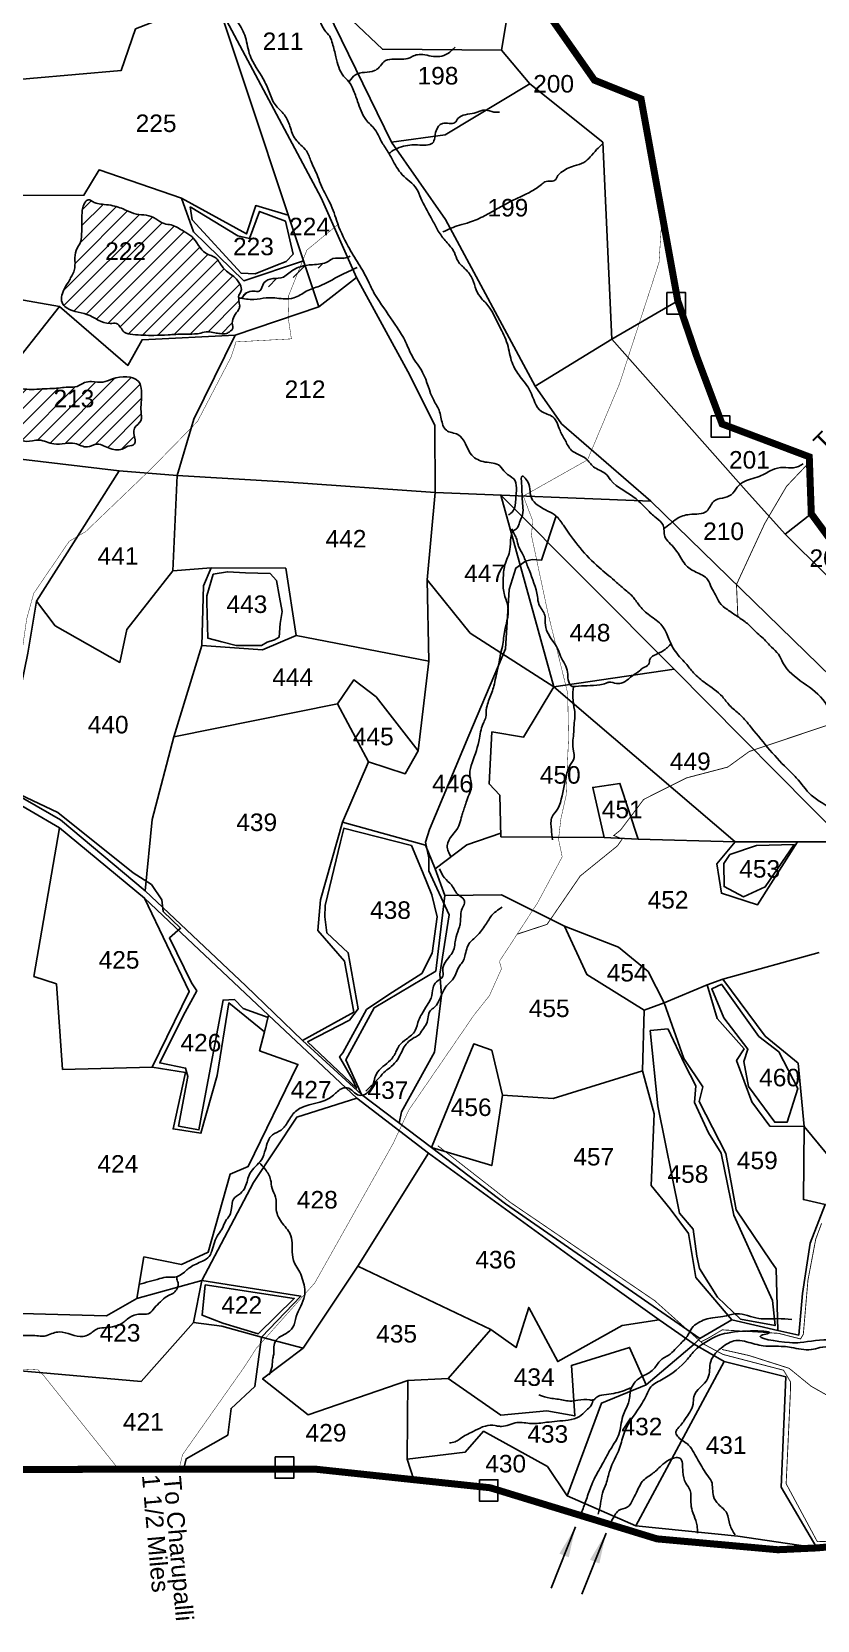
# Model space of a CAD drawing. Header units: feet. Extents: x 182083 to 187049, y 1571345 to 1577743.
# Drawn here: x 184913 to 185810, y 1572843 to 1574657 of the extents above; entities that cross this region are included whole.
import ezdxf
from ezdxf.enums import TextEntityAlignment as Align

# ---------------------------------------------------------------- set-up
doc = ezdxf.new("R2010")
doc.units = ezdxf.units.FT
doc.header["$LTSCALE"] = 15
doc.header["$MEASUREMENT"] = 0
doc.linetypes.add('ACAD_ISO02W100', pattern=[15, 12, -3])
doc.linetypes.add('HIDDEN2', pattern=[0.1875, 0.125, -0.0625])
for name, color, linetype in [('HILL', 223, 'Continuous'), ('PLOT', 7, 'Continuous'), ('PLOT NO', 7, 'Continuous'), ('ROADS', 6, 'ACAD_ISO02W100'), ('TANKS-STREAM', 4, 'Continuous'), ('VILLAGE STONES', 240, 'Continuous')]:
    doc.layers.add(name, color=color, linetype=linetype)
doc.layers.add('VILLAGE BOUNDRY', color=5, linetype='HIDDEN2', lineweight=100)
doc.styles.get("Standard").update_dxf_attribs({"font": 'arial.ttf'})
doc.linetypes.add('DOTS', pattern='A,1e-06,-3,["●",Standard,S=3,R=0,X=-1.25,Y=-1.25],-3', length=6.000001)
doc.dimstyles.get("Standard").update_dxf_attribs({"dimtxt": 0.18, "dimasz": 35, "dimexe": 0.18, "dimexo": 0.0625, "dimgap": 0.09, "dimtad": 0, "dimtih": 1, "dimtoh": 1, "dimdec": 4, "dimzin": 0, "dimdsep": 46, "dimtxsty": 'Standard', "dimcen": 0.09, "dimadec": 0, "dimazin": 0, "dimtfac": 1, "dimtdec": 4, "dimtofl": 0, "dimtmove": 0, "dimatfit": 3, "dimfxl": 0, "dimtolj": 1, "dimtzin": 0, "dimarcsym": 0})

msp = doc.modelspace()

# ---------------------------------------------------------------- hatches: boundary and pattern name
at = {"layer": 'TANKS-STREAM', "lineweight": -3}
h = msp.add_hatch(dxfattribs=at)
h.set_pattern_fill('ANSI31', color=256, scale=100)
edge = h.paths.add_edge_path()
edge.add_spline(control_points=[(185276.9, 1574400.5), (185274.7, 1574399.5), (185268.4, 1574396.9), (185258.7, 1574399.8), (185248.4, 1574391.3), (185234.9, 1574391.1), (185219.2, 1574389.2), (185208.5, 1574383), (185199.6, 1574374.8), (185188.8, 1574375.6), (185176.8, 1574372), (185175.5, 1574358.8), (185165.7, 1574361.2), (185159.7, 1574359.7), (185155, 1574356.6), (185154.2, 1574352), (185146.7, 1574352.7), (185154, 1574360.7), (185151.7, 1574367.4), (185146.8, 1574376.2), (185138.3, 1574380.6), (185131.5, 1574387.3), (185128, 1574392.5), (185123.1, 1574400.5), (185106.5, 1574403), (185100.7, 1574421.5), (185085.1, 1574429.4), (185075.4, 1574436.6), (185063.3, 1574436.9), (185055, 1574443.5), (185044.4, 1574448.2), (185032.3, 1574447.4), (185020.2, 1574453.5), (185008.1, 1574458.1), (184996.8, 1574459.5), (184989, 1574460.1), (184983.1, 1574462.2), (184978.3, 1574466.4), (184973.4, 1574461.7), (184970.8, 1574454.5), (184970.4, 1574444.6), (184970.6, 1574433.7), (184970.2, 1574424.9), (184969.8, 1574415.2), (184959.8, 1574404.4), (184964.8, 1574388.9), (184959.2, 1574378.4), (184955.6, 1574371.6), (184949.9, 1574362.8), (184945.1, 1574350.7), (184955.4, 1574336.7), (184978.4, 1574337.4), (184994.8, 1574321.6), (185012.9, 1574325.2), (185016.9, 1574312.3), (185033.7, 1574310.3), (185049.9, 1574309.7), (185069.4, 1574310.6), (185084.9, 1574311.6), (185097.4, 1574311.3), (185106.6, 1574312.3), (185114.3, 1574315.2), (185121.7, 1574312.6), (185128.7, 1574312.2), (185135.2, 1574310.8), (185139, 1574314.4), (185144, 1574317), (185140, 1574328.1), (185147.1, 1574335.2), (185151.3, 1574343), (185149.7, 1574347.8), (185149.7, 1574351.3), (185149.7, 1574352.9)], knot_values=[0, 0, 0, 0, 7.085131, 20.105773, 26.634319, 44.92594, 58.758928, 73.974026, 81.493787, 93.7045, 104.844799, 115.609729, 122.109538, 130.335921, 134.212447, 138.460413, 141.963044, 149.660148, 157.51232, 163.079079, 179.459759, 184.728999, 191.719586, 198.425502, 211.681599, 236.434383, 247.633607, 263.436559, 271.500605, 282.636697, 294.287668, 305.519921, 317.843597, 334.265827, 344.109371, 352.116945, 357.139384, 363.436635, 367.546743, 374.643398, 386.579294, 396.665021, 407.477172, 413.285405, 425.049033, 447.902539, 454.737414, 460.222391, 470.666469, 487.451463, 493.082437, 519.80149, 548.165881, 555.610984, 568.699827, 578.75613, 602.713478, 619.017428, 636.937403, 649.208913, 656.614504, 664.584947, 672.879663, 678.96619, 686.389942, 690.645987, 694.142714, 701.68401, 718.26943, 721.702555, 727.517563, 732.299677, 732.299677, 732.299677, 732.299677], degree=3, periodic=0)
h.paths.add_polyline_path([(184992.2, 1574391.2), (185048.8, 1574391.2), (185048.8, 1574421.3), (184992.2, 1574421.3)], flags=25)
h = msp.add_hatch(dxfattribs=at)
h.set_pattern_fill('ANSI31', color=256, scale=100)
edge = h.paths.add_edge_path()
edge.add_spline(control_points=[(184884.1, 1574247.9), (184884.1, 1574247.9), (184886.7, 1574248.5), (184896.2, 1574250.7), (184910, 1574247.1), (184925, 1574249.2), (184939.1, 1574249.1), (184952.2, 1574251.1), (184965.2, 1574250.8), (184973, 1574256.6), (184983.3, 1574257.9), (184994.4, 1574255.1), (185010.3, 1574263.4), (185040.6, 1574264.5), (185038.6, 1574237.4), (185037.5, 1574223.3), (185040.3, 1574211.5), (185027, 1574204.5), (185031.3, 1574194.1), (185031.5, 1574184.1), (185022.7, 1574184.2), (185014.6, 1574177.7), (185000.8, 1574180.7), (184988.1, 1574188.2), (184975.3, 1574179.9), (184963.8, 1574188.1), (184950.8, 1574186.3), (184936.8, 1574184.6), (184922.8, 1574192.8), (184906.7, 1574186.8), (184895.4, 1574193.2), (184882.3, 1574199.1), (184887.6, 1574211.2), (184883.3, 1574219.6), (184882, 1574227.7), (184874.2, 1574235), (184883.4, 1574240), (184883.8, 1574245.1), (184884.1, 1574247.9)], knot_values=[0, 0, 0, 0, 4.036568, 8.073136, 29.005068, 41.152576, 53.069734, 71.306524, 81.182189, 90.899843, 98.937837, 111.907533, 123.337177, 152.923021, 177.360436, 187.588219, 198.024638, 209.225224, 222.804343, 227.206641, 235.471209, 242.665238, 258.404014, 273.356514, 283.402188, 298.354649, 309.430678, 322.183141, 339.868191, 354.359208, 368.834654, 378.985006, 390.565856, 400.084237, 406.222614, 415.932682, 422.427111, 430.59581, 430.59581, 430.59581, 430.59581], degree=3, periodic=0)
h.paths.add_polyline_path([(184933.1, 1574222.5), (184989.9, 1574222.5), (184989.9, 1574253.1), (184933.1, 1574253.1)], flags=24)

# ---------------------------------------------------------------- linework, layer by layer
at = {"layer": 'HILL', "lineweight": -3}
for points in [[(185094.3, 1574456.9), (185148.4, 1574423.8), (185161.9, 1574420.6), (185173.3, 1574451.5), (185203.1, 1574440.4), (185211.7, 1574402.6), (185203.8, 1574394.5), (185191.9, 1574389.8), (185168.2, 1574380.4), (185152.2, 1574381), (185096.6, 1574442), (185094.3, 1574456.9)], [(185332.8, 1573410.5), (185335.5, 1573423.3), (185373, 1573491.3), (185380.9, 1573556.4), (185379.2, 1573580.5), (185389.9, 1573648.3), (185366.4, 1573698.4), (185366.6, 1573713.5), (185362.8, 1573731.3), (185367.3, 1573745.6), (185412.3, 1573853.2), (185446, 1573932.9), (185454.1, 1573952), (185458.2, 1574019.7), (185465.9, 1574044.2), (185477, 1574052.3), (185484.7, 1574054.1), (185495.1, 1574053.2), (185511.8, 1574103.8)], [(185120.4, 1574037.2), (185136.7, 1574040.1), (185157.4, 1574039), (185185.6, 1574037.9), (185192.6, 1574029.9), (185196.3, 1574011), (185199.2, 1573994.5), (185196.8, 1573980.8), (185195.7, 1573965.5), (185190.6, 1573962.5), (185182, 1573959.7), (185175.5, 1573955.7), (185160.7, 1573956), (185146.6, 1573956), (185130.4, 1573960.1), (185114.2, 1573964.3), (185113.2, 1574005.4), (185113.1, 1574012.6), (185120.4, 1574037.2)], [(184685.9, 1573837.4), (184716.4, 1573837.6), (184770.8, 1573827.8), (184789.8, 1573810.4), (184864.3, 1573785.4), (184877.1, 1573787.4), (184877.9, 1573795.9), (184943.1, 1573765), (185029, 1573696.1), (185050, 1573682.9), (185061.8, 1573665.5)], [(185269, 1573747.1), (185346.6, 1573727.3), (185359.4, 1573697.5), (185369.9, 1573671.1), (185375.9, 1573646.1), (185370.4, 1573604.6), (185358.5, 1573581.3), (185320.9, 1573557.4), (185295.6, 1573540.2), (185268.4, 1573490.9), (185264.7, 1573486.3), (185278.9, 1573461.1), (185283.9, 1573450.2), (185228.1, 1573503.1), (185276, 1573528), (185285.9, 1573541.1), (185274.6, 1573605), (185250.1, 1573627.7), (185247.8, 1573646.1), (185248.1, 1573658.9), (185265.9, 1573731.8), (185269.7, 1573746.9)], [(185740.7, 1573727.3), (185783.5, 1573728.7), (185750.6, 1573680.2), (185725.9, 1573668.9), (185703.5, 1573680.5), (185703.4, 1573706.8), (185710.3, 1573717.2), (185740.7, 1573727.3)], [(185183, 1573531.1), (185154.6, 1573541.2), (185144.6, 1573551.8), (185131.7, 1573551), (185108.8, 1573427.7), (185104.2, 1573402.7), (185081, 1573407), (185091.5, 1573463.6), (185088.9, 1573473.4), (185059.5, 1573479.3), (185086, 1573533), (185101.7, 1573561.7), (185095.5, 1573570.8), (185070.5, 1573621.9), (185083.2, 1573633), (185063.2, 1573652.3), (185061.8, 1573665.5)], [(185700.6, 1573569.2), (185743.2, 1573509.5), (185765.9, 1573492), (185787.6, 1573450.1), (185775.6, 1573411.7), (185761.4, 1573411.4), (185731.5, 1573452.1), (185726.2, 1573480.8), (185730.8, 1573494.8), (185703.3, 1573530.8), (185689.4, 1573563.8), (185700.9, 1573569.1)], [(185639.9, 1573517.6), (185658.2, 1573478.3), (185671.5, 1573453), (185669.7, 1573434.2), (185685.7, 1573399.4), (185700.3, 1573376.3), (185714.6, 1573305.3), (185758.7, 1573207.9), (185761.8, 1573179.2), (185722.3, 1573186.7), (185695.9, 1573211.7), (185675.4, 1573244.3), (185672.4, 1573258.5), (185668.1, 1573289.2), (185652.6, 1573307.5), (185627.9, 1573430.3), (185619.3, 1573516.2), (185639.6, 1573518.2)], [(185111.4, 1573225.9), (185212.9, 1573210.3), (185171.7, 1573169.8), (185131.6, 1573182.2), (185107.8, 1573191), (185111.4, 1573225.9)]]:
    msp.add_lwpolyline(points, dxfattribs=at)
at = {"layer": 'PLOT'}
for points in [[(184858.7, 1574598.9), (185015.5, 1574612.6), (185031.8, 1574660), (185060.2, 1574671.1), (185004.9, 1574872.5), (184992.5, 1574909.2), (184911, 1574906.8)], [(185125, 1574691.3), (185241, 1574342.5), (185284, 1574375.9), (185243.6, 1574467), (185126.8, 1574686.1)], [(185284, 1574375.9), (185342.5, 1574268.7), (185373.6, 1574207.5), (185373.7, 1574130.5), (185619.9, 1574120.8), (185518.1, 1574209.1), (185487.8, 1574252), (185385.6, 1574442.4), (185324, 1574530.5), (185250.6, 1574680.8)], [(185241, 1574342.5), (185145.7, 1574310.2), (185039.3, 1574305), (185022.9, 1574275.7), (184945.1, 1574343), (184860.3, 1574357.8), (184890.5, 1574469.9), (184972.9, 1574470), (184990.1, 1574498.9), (185084.2, 1574466.6), (185098.1, 1574428.3), (185155.3, 1574372.4), (185223.5, 1574395.1)], [(185084.2, 1574466.6), (185158.3, 1574425.8), (185169, 1574458.2), (185206.2, 1574447.2)], [(184945.1, 1574343), (184878.3, 1574258.3), (184810.5, 1574206.9), (184778.9, 1574289.3), (184760.7, 1574332)]]:
    msp.add_lwpolyline(points, dxfattribs=at)
at = {"layer": 'PLOT', "lineweight": -3}
for points in [[(185221.9, 1574831.7), (185297.6, 1574867), (185333.8, 1574759.1), (185262.8, 1574713.7), (185278.9, 1574669.6), (185313.6, 1574636.7), (185449.4, 1574635.6), (185476.1, 1574795.7)], [(185449.4, 1574635.6), (185481.8, 1574597.2), (185385.1, 1574539), (185324, 1574530.5)], [(185481.8, 1574597.2), (185565.2, 1574530.6), (185575.6, 1574305.7), (185487.8, 1574252)], [(185575.6, 1574305.7), (185650.7, 1574349.5)], [(185145.7, 1574310.2), (185098.5, 1574214.3), (185079.5, 1574150), (185201.5, 1574142.8), (185373.7, 1574130.5)], [(185575.6, 1574305.7), (185725.9, 1574135.8), (185773.3, 1574083.1), (185803.1, 1574106.3)], [(184781.7, 1574182.7), (185013.3, 1574155.2), (185079.5, 1574150)], [(185013.3, 1574155.2), (184918.8, 1574006.3), (184908.9, 1573947.2), (184877.9, 1573795.9), (184877.1, 1573787.4), (184830.5, 1573757.1), (184763.1, 1573767.8), (184762.5, 1573709.6), (184800.1, 1573706.9), (184787.9, 1573649.2), (184863, 1573651), (184871.5, 1573755.7), (184877.1, 1573787.4)], [(185079.5, 1574150), (185074.4, 1574041.1), (185118.1, 1574044.7), (185203.3, 1574044), (185215, 1573967.3), (185366.4, 1573937.9), (185364.7, 1574030.7)], [(185373.7, 1574130.5), (185364.7, 1574030.7), (185413.8, 1573969.9), (185509.2, 1573908.6), (185474.7, 1573851.2), (185438.6, 1573857.2), (185435.3, 1573797.9), (185447.6, 1573785), (185448.8, 1573737.4), (185566.7, 1573736.6), (185605.6, 1573734.7), (185716.4, 1573731.5)], [(186129.5, 1573397), (186178.9, 1573283.5), (186104.6, 1573191.5), (186039.9, 1573110.5), (186009.6, 1573075), (185990.7, 1573046.3), (185974.1, 1573187.3), (185942.7, 1573427.4), (185935.9, 1573487.5), (185841.7, 1573731.5), (185646.6, 1573929), (185448.7, 1574127.6), (185509.2, 1573908.6), (185646.6, 1573929)], [(185619.9, 1574120.8), (185915, 1573833.3), (185931.1, 1573836.5)], [(185773.3, 1574083.1), (185912.3, 1573945.1), (185918.8, 1574014.2)], [(185074.4, 1574041.1), (185021.7, 1573974.3), (185013.9, 1573936.6), (184940.1, 1573978.5), (184918.8, 1574006.3)], [(185118.1, 1574044.7), (185109.4, 1574023.9), (185107.4, 1573955.7), (185075.5, 1573851.4)], [(185107.4, 1573955.7), (185176.6, 1573950.8), (185215, 1573967.3)], [(185366.4, 1573937.9), (185354.5, 1573835.4), (185339.6, 1573809.4), (185297.6, 1573822.9), (185268.2, 1573754.2), (185362.9, 1573727.8), (185373.8, 1573701), (185385, 1573670.4), (185449.4, 1573671.3), (185521.6, 1573635.4)], [(185354.5, 1573835.4), (185306.4, 1573897.3), (185281.1, 1573916.7), (185262.2, 1573889.4), (185297.6, 1573822.9)], [(185509.2, 1573908.6), (185716.4, 1573731.5), (185841.7, 1573731.5)], [(185262.2, 1573889.4), (185075.5, 1573851.4), (185050.9, 1573757.3), (185042.7, 1573675.9)], [(185675.8, 1573164.7), (185454, 1573318.4), (185369.5, 1573382.7), (185289.9, 1573443), (185222.4, 1573505), (185157.7, 1573567.4), (185042.7, 1573675.9), (184946.2, 1573756.9), (184877.9, 1573795.9), (184789.6, 1573820.7)], [(185809.6, 1572925.4), (185768.6, 1572994.7), (185774.1, 1573120.6), (185703.5, 1573138.3), (185669.6, 1573158.1), (185629.4, 1573185.8), (185533.7, 1573254.4), (185366, 1573376.2), (185284.4, 1573439), (185183.7, 1573533.7), (185097.4, 1573614.7), (185041.9, 1573667.5), (184945.1, 1573747.8), (184877.1, 1573787.4)], [(185605.6, 1573734.7), (185584.6, 1573798.3), (185553.6, 1573793.8), (185566.7, 1573736.6)], [(185222.4, 1573505), (185281, 1573537.2), (185270.4, 1573595.4), (185239.7, 1573630.5), (185243.1, 1573665.4), (185268.2, 1573754.2)], [(184945.1, 1573747.8), (184915.8, 1573578), (184941.5, 1573569.4), (184948.6, 1573471.7), (185050.8, 1573474.5)], [(185373.8, 1573701), (185410, 1573728.3), (185448.7, 1573741.5)], [(185716.4, 1573731.5), (185695.2, 1573706.7), (185700.6, 1573672.9), (185741.6, 1573659.7), (185787.5, 1573731.5)], [(185041.9, 1573667.5), (185093.2, 1573560.6), (185050.8, 1573474.5), (185088.9, 1573468.4), (185074.6, 1573403.8), (185106.5, 1573398.9), (185124.9, 1573465), (185138.2, 1573547.8), (185179, 1573514.7), (185183.7, 1573533.7)], [(185385, 1573670.4), (185374.7, 1573584.1), (185304.2, 1573542.2), (185271.8, 1573482.8), (185289.9, 1573443)], [(185702, 1573574.9), (185684.4, 1573568.4), (185635.2, 1573547.9), (185612.3, 1573539.4), (185546.8, 1573580), (185521.6, 1573635.4), (185583.2, 1573611.4), (185617, 1573583.5), (185635.2, 1573547.9), (185657.8, 1573484.3), (185679.4, 1573451.9), (185675, 1573435.1), (185705.5, 1573375.9), (185717.5, 1573311.5), (185756.8, 1573252.7), (185763, 1573243.9), (185764.8, 1573173.7), (185788.7, 1573168.4), (185793.2, 1573216.1), (185801.8, 1573273.5), (185819.1, 1573317.7), (185794.2, 1573323.1), (185794.8, 1573406.7), (185755.7, 1573407.1), (185735.4, 1573434.9), (185717.8, 1573482), (185726.4, 1573495.4), (185695.7, 1573529.8), (185684.4, 1573568.4)], [(185956.9, 1573319), (185926, 1573318.1), (185914.6, 1573281), (185933.5, 1573260.1), (185948, 1573215.5), (185929.1, 1573199.5), (185905.7, 1573176.6), (185887.8, 1573254), (185865.6, 1573273.8), (185862.5, 1573325.2), (185794.8, 1573406.7), (185788.1, 1573478.9), (185750.5, 1573509.7), (185702, 1573574.9), (185812, 1573605.4)], [(185712.5, 1573185.7), (185671.5, 1573234.1), (185662.9, 1573284.6), (185641.9, 1573312.7), (185620.4, 1573339.3), (185623.6, 1573421.1), (185610.5, 1573470.2), (185612.3, 1573539.4)], [(185179, 1573514.7), (185173.4, 1573493.1), (185217.1, 1573477.5), (185160.5, 1573360.9), (185139.9, 1573352.3), (185114.7, 1573263.1), (185084.4, 1573249), (185041.3, 1573257.6), (185033.3, 1573210.3), (185107.3, 1573230.9), (185166.4, 1573342.7), (185215.9, 1573417.3), (185284.4, 1573439)], [(185369.5, 1573382.7), (185438.4, 1573362), (185450.8, 1573442.2), (185438.3, 1573493.6), (185417.9, 1573500.9), (185369.5, 1573382.7)], [(185450.8, 1573442.2), (185508.4, 1573438.4), (185610.5, 1573470.2)], [(185366, 1573376.2), (185285.7, 1573247.2), (185223.1, 1573153.6), (185175.6, 1573166), (185130.2, 1573178.7), (185097.9, 1573182.9), (185107.3, 1573230.9), (185220.5, 1573212.7), (185175.6, 1573166), (185167.9, 1573109.8), (185140.8, 1573084.7), (185137.2, 1573054.2), (185089.7, 1573027.3), (185087, 1573016.1)], [(185223.1, 1573153.6), (185176.9, 1573118.3), (185228.8, 1573077.4), (185342.6, 1573116.6), (185388.7, 1573119), (185437.2, 1573174.7), (185285.7, 1573247.2)], [(184901.2, 1573193.2), (184998.5, 1573190.4), (185033.3, 1573210.3)], [(185437.2, 1573174.7), (185466.1, 1573154.1), (185480.7, 1573200), (185513.8, 1573138.2), (185587.2, 1573179.5), (185629.4, 1573185.8)], [(185764.8, 1573173.7), (185712.5, 1573185.7), (185675.8, 1573164.7), (185669.6, 1573158.1)], [(184856.9, 1573131.3), (185038.1, 1573115.4), (185097.9, 1573182.9)], [(185341.8, 1573026.8), (185408.1, 1573034.8), (185429, 1573058.6), (185502, 1573018.2), (185524.6, 1572984.7), (185563.6, 1573090.7), (185614.7, 1573111.8), (185595.7, 1573154.3), (185529.3, 1573133.7), (185533.2, 1573076.1), (185501.2, 1573081.9), (185448.8, 1573076.9), (185388.7, 1573119)], [(185614.7, 1573111.8), (185669.6, 1573158.1)], [(185703.5, 1573138.3), (185602.7, 1572950.6), (185719.3, 1572938.8), (185809.6, 1572925.4)], [(185342.6, 1573116.6), (185341.8, 1573026.8), (185349.5, 1573003.3)], [(185602.7, 1572950.6), (185524.6, 1572984.7)]]:
    msp.add_lwpolyline(points, dxfattribs=at)
at = {"layer": 'ROADS', "lineweight": -3, "ltscale": 0.1, "const_width": 0.5}
for points in [[(185632.8, 1574447.9), (185629.3, 1574393.2), (185602, 1574309.3), (185584.2, 1574254.7), (185547.6, 1574167.6)], [(184870, 1573472.7), (184867.7, 1573575.8), (184871.2, 1573657.1), (184892.8, 1573766.1), (184901.1, 1573885.1), (184897.3, 1573914), (184907.5, 1573986), (184915.6, 1574015.4), (184956.1, 1574074.9), (184974.9, 1574085.9), (185049.2, 1574157.2), (185102.5, 1574211.7), (185140.8, 1574285.1), (185146.5, 1574302.6), (185209.7, 1574306), (185206, 1574330.7), (185206.6, 1574355.4), (185227.4, 1574407.4), (185262.9, 1574436.7)], [(185081.5, 1573015.5), (185085.4, 1573031.8), (185155.9, 1573131.9), (185169.6, 1573153.2), (185236.4, 1573228), (185325.8, 1573387.1), (185343.6, 1573425.2), (185418, 1573533.7), (185435.8, 1573556.1), (185449.5, 1573586.8), (185447.1, 1573595.1), (185490.6, 1573661.9), (185518.8, 1573714.5), (185514.6, 1573734.6), (185517.3, 1573758), (185523.3, 1573784.7), (185526, 1573850), (185525.1, 1573901), (185502.3, 1573993.9), (185483.8, 1574081.2), (185485, 1574098.6), (185474.4, 1574126.5), (185547.8, 1574167.9)], [(185012.6, 1573015.1), (184926.8, 1573122.4), (184920.5, 1573128.7), (184893.6, 1573130.1)]]:
    msp.add_lwpolyline(points, dxfattribs=at)
at = {"layer": 'ROADS', "linetype": 'DOTS', "lineweight": -3, "ltscale": 0.15, "const_width": 1}
for points in [[(185719.3, 1573988.7), (185717.7, 1574025.5), (185750, 1574095.3), (185774.9, 1574137.7), (185801.1, 1574165.3)], [(185467.2, 1573626.2), (185501.5, 1573637.4), (185539.4, 1573692.7), (185581.9, 1573727.1), (185587.3, 1573735), (185577.6, 1573738.9), (185585.3, 1573745), (185611.8, 1573780.1), (185660.4, 1573804.6), (185707.7, 1573817), (185732.4, 1573834.9), (185842.3, 1573871.8), (185876.9, 1573893.2), (185903.8, 1573946.6), (185955.4, 1574000.2)], [(185891.8, 1572969.8), (185866.1, 1572936.2), (185849.9, 1572933.9), (185810, 1572932.5), (185774.4, 1572998.7), (185779.2, 1573101.8), (185779.5, 1573114.8), (185771.4, 1573128.3), (185702.4, 1573146.3), (185679.5, 1573158.5), (185624.4, 1573207.7), (185459.5, 1573320), (185409.2, 1573359.3), (185376.7, 1573384.7)], [(185814.9, 1573296.1), (185808.2, 1573278.1), (185799.3, 1573231.2), (185794, 1573169.3), (185790.8, 1573164), (185765.8, 1573170.4), (185701.5, 1573174.4), (185685.8, 1573165.1), (185676.7, 1573160.5)], [(185701.2, 1573152), (185732, 1573145.1), (185777.8, 1573130.5), (185802.9, 1573110), (185961.5, 1573020.5)]]:
    msp.add_lwpolyline(points, dxfattribs=at)
at = {"layer": 'TANKS-STREAM', "lineweight": -3}
for points in [[(185212, 1577240.8), (185211.1, 1577222.1), (185212.8, 1577215.5), (185212.5, 1577203.3), (185208, 1577195.6), (185210, 1577184), (185202.8, 1577159.6), (185204.3, 1577137.4), (185204.3, 1577125.5), (185200.3, 1577117.5), (185200.3, 1577107.6), (185194.6, 1577100.8), (185185.5, 1577091.1), (185179.8, 1577080.3), (185172.7, 1577070.9), (185161, 1577053.1), (185152.2, 1577041.4), (185147.6, 1577026.1), (185145.1, 1577015.6), (185133.7, 1577002.2), (185123.1, 1576979.2), (185112.6, 1576964.1), (185110.6, 1576963.1), (185104.3, 1576949.1), (185099.2, 1576943.7), (185089, 1576929), (185081.6, 1576922.4), (185068.2, 1576916.7), (185055.9, 1576909.3), (185047.4, 1576907.1), (185038, 1576900.5), (185024.1, 1576892), (185011.3, 1576888.9), (184998.2, 1576882.9), (184984.5, 1576876.4), (184962.3, 1576867.3), (184953.5, 1576859.9), (184920.3, 1576851.1), (184904.9, 1576839.5), (184899.2, 1576836.1), (184892.1, 1576833.8), (184894.7, 1576825), (184900.9, 1576817.3), (184903.8, 1576809.6), (184906.6, 1576802), (184909.5, 1576794.8), (184905.8, 1576795.7), (184901.8, 1576803.7), (184887.8, 1576813.6), (184880.4, 1576823.3), (184873.6, 1576825), (184857.7, 1576821.6), (184845.2, 1576810.5), (184839.7, 1576803.9), (184824.4, 1576796.8), (184818.1, 1576792.6), (184802.2, 1576786), (184796.8, 1576783.2), (184786.8, 1576774.7), (184778.8, 1576769.3), (184766.6, 1576761.3), (184744.9, 1576746.3), (184734.1, 1576737.5), (184718.7, 1576731), (184702.7, 1576721), (184686.8, 1576706.8), (184680, 1576696), (184671.2, 1576682.4), (184656.9, 1576669), (184654, 1576654.3), (184641.5, 1576641), (184631.5, 1576626.5), (184627.3, 1576614.5), (184623.6, 1576588.7), (184618.1, 1576563.4), (184612.7, 1576552.6), (184608.5, 1576543.8), (184605.3, 1576535), (184600.8, 1576525.3), (184596.2, 1576512.6), (184596.2, 1576505.4), (184597.7, 1576494.4), (184604.5, 1576483.4), (184606.2, 1576472.1), (184609, 1576463.5), (184612.5, 1576452.4), (184615, 1576444.5), (184617.6, 1576429.7), (184618.4, 1576418), (184623.6, 1576407.8), (184626.7, 1576394.2), (184634.1, 1576385.4), (184639.8, 1576378.8), (184644.1, 1576363), (184649.5, 1576355.9), (184654.3, 1576343.1), (184656.9, 1576332.3), (184667.4, 1576313.8), (184674.3, 1576306.1), (184679.1, 1576299), (184687.3, 1576289.4), (184690.5, 1576284), (184695.9, 1576274.3), (184702.7, 1576261.9), (184707, 1576245.1), (184713.3, 1576231.8), (184719, 1576226.4), (184721, 1576221.3), (184722.1, 1576206.8), (184730.1, 1576197.7), (184736, 1576186), (184749.5, 1576163.3), (184762.6, 1576138.8), (184764, 1576124.6), (184771.1, 1576111.8), (184776.8, 1576099.3), (184779.6, 1576088.5), (184782.8, 1576082.8), (184793, 1576065.9), (184799.6, 1576055.1), (184805.8, 1576045.1), (184812.4, 1576035.5), (184816.9, 1576025.5), (184820.1, 1576017.6), (184824.6, 1576005.4), (184829.5, 1575991.7), (184834.6, 1575981.5), (184838.3, 1575974.1), (184848.6, 1575959.4), (184858, 1575947.5), (184865.4, 1575940.7), (184873.1, 1575930.7), (184878.5, 1575922.7), (184882.4, 1575915.1), (184887.3, 1575908.8), (184893.3, 1575903.7), (184901.2, 1575896.3), (184909.8, 1575881.5), (184924.6, 1575857.9), (184940.6, 1575827.8), (184945.1, 1575813.3), (184947.1, 1575803.7), (184944, 1575794.6), (184944, 1575785.8), (184951.7, 1575776.9), (184949.1, 1575764.1), (184948.3, 1575752.2), (184950.5, 1575727), (184954.2, 1575708.2), (184954.8, 1575697.7), (184956.2, 1575686.3), (184952, 1575680.9), (184947.1, 1575665), (184946.6, 1575657.9), (184949.7, 1575649.1), (184954, 1575636.6), (184950.8, 1575619.7), (184953.1, 1575613.7), (184957.6, 1575601.2), (184956.8, 1575582.4), (184956.5, 1575572.5), (184958.5, 1575549.5), (184959.7, 1575537.3), (184961.4, 1575526.5), (184965.1, 1575518.5), (184968.5, 1575509.4), (184969, 1575498.1), (184967.9, 1575489.5), (184973.6, 1575479), (184975, 1575473.6), (184976.4, 1575462), (184982.4, 1575448.9), (184988.1, 1575437.1), (184990.1, 1575425.7), (184991, 1575416.6), (184994.4, 1575405.3), (185000.7, 1575395.6), (185002.9, 1575389.1), (185011.5, 1575378), (185024.6, 1575342), (185026.9, 1575330.3), (185033.4, 1575316.1), (185036.9, 1575303.3), (185040, 1575294.2), (185045.4, 1575285.4), (185046.8, 1575269.9), (185051.1, 1575257.7), (185056.2, 1575250.3), (185060.5, 1575241.5), (185063.9, 1575231.3), (185066.8, 1575224.7), (185072.5, 1575216.5), (185079.3, 1575195.3), (185082.7, 1575185.6), (185087.8, 1575176.2), (185090.4, 1575169.1), (185094.4, 1575154.9), (185103.8, 1575147.2), (185107.2, 1575134.2), (185111.5, 1575118.4), (185115.2, 1575110.5), (185117.5, 1575097.9), (185122.9, 1575085.4), (185126.6, 1575078), (185128.3, 1575067.2), (185128.9, 1575059.3), (185128.6, 1575051.7), (185132.9, 1575043.8), (185134, 1575037.8), (185134.9, 1575027.3), (185142.8, 1575011.9), (185144.3, 1574999.7), (185144.5, 1574986.3), (185152.4, 1574944.2), (185156.7, 1574935.6), (185159.9, 1574915.6), (185166, 1574908.1), (185169.2, 1574892), (185172.4, 1574874.8), (185173.5, 1574866), (185182.5, 1574849.2), (185186.8, 1574836), (185190.4, 1574822.8), (185193.6, 1574806.7), (185198.9, 1574791.3), (185201.4, 1574780.6), (185204, 1574771.3), (185208.3, 1574756.8), (185212.9, 1574739.6), (185220.8, 1574727.8), (185226.5, 1574708.9), (185235.9, 1574694.6), (185247.7, 1574658.3), (185253.4, 1574651.5), (185256.6, 1574643.2), (185260.6, 1574627.9), (185269.2, 1574606.1), (185275.3, 1574599.6), (185279.9, 1574591.4), (185285.3, 1574577.1), (185294.6, 1574556.5), (185305, 1574545), (185309.7, 1574536.8), (185313.2, 1574530), (185320.8, 1574518.2), (185331.1, 1574500), (185338.3, 1574491.4), (185347.2, 1574483.9), (185354, 1574474.9), (185358.7, 1574463.9), (185370.9, 1574441.3), (185377.4, 1574428.9), (185386.3, 1574417.1), (185395.7, 1574404.6), (185399.9, 1574394.6), (185408.2, 1574385.7), (185416.4, 1574374.2), (185420.7, 1574362.1), (185426.8, 1574352), (185431.5, 1574347), (185447.2, 1574320.4), (185456.2, 1574300), (185461.6, 1574278.9), (185470.9, 1574262.8), (185482.3, 1574246.4), (185495.2, 1574223), (185508.1, 1574216.9), (185516.3, 1574201.5), (185522.4, 1574189.7), (185529.2, 1574179), (185546.1, 1574169), (185554.6, 1574160), (185567.9, 1574152.2), (185574, 1574145), (185603.1, 1574123.3), (185615.6, 1574111.2), (185626, 1574101.5), (185633.9, 1574093.3), (185636, 1574080.4), (185640.7, 1574073.6), (185647.5, 1574066.1), (185654.3, 1574056.1), (185659.3, 1574048.3), (185671.5, 1574039.7), (185684.8, 1574031.2), (185689.1, 1574021.9), (185693.7, 1574013.7), (185698.4, 1574004.8), (185707.3, 1573996.9), (185718.8, 1573989), (185730.2, 1573980.8), (185741.3, 1573970.1), (185748.5, 1573963.7), (185757.8, 1573954), (185765.7, 1573945.8), (185770.7, 1573936.1), (185818.9, 1573890.9), (185829.8, 1573873.8), (185845.3, 1573864.1), (185859.6, 1573856.6), (185873.3, 1573848.6), (185879.6, 1573842.9), (185889.3, 1573829.2), (185901.4, 1573813.2), (185915.1, 1573790.3), (185924.8, 1573776), (185943.1, 1573753.2), (185956.9, 1573737.2), (185972.3, 1573701.7), (185978.6, 1573689.7), (185986.1, 1573673.7), (185990.6, 1573662.9), (186013.6, 1573612.6), (186023.4, 1573586.3), (186034.2, 1573556.6), (186042.8, 1573538.3), (186048.6, 1573519.5), (186056.6, 1573500), (186077.2, 1573458.9), (186089.8, 1573411.1), (186096.7, 1573384.8), (186101.9, 1573368.2), (186120.8, 1573333.9), (186127, 1573313.3), (186133.3, 1573272.7), (186132.8, 1573251.6), (186137.4, 1573234.4), (186139.1, 1573218), (186156.3, 1573202.5)], [(184785.6, 1575924.5), (184787.2, 1575916.9), (184792.1, 1575904.6), (184797.8, 1575894.8), (184804.9, 1575884.5), (184808.5, 1575873), (184809.3, 1575861.6), (184814.2, 1575852.4), (184822.9, 1575830.9), (184824.5, 1575816), (184825.9, 1575797.2), (184828.9, 1575783.3), (184829.7, 1575773), (184831.1, 1575750.9), (184828.9, 1575724.9), (184826.7, 1575717.6), (184825.6, 1575708.6), (184824.3, 1575698), (184820.5, 1575680.3), (184819.6, 1575666.1), (184823.2, 1575638.8), (184828.4, 1575629.5), (184837.6, 1575611), (184846.6, 1575603.9), (184849.6, 1575597.7), (184845.8, 1575580.3), (184843.4, 1575573.7), (184854, 1575544.7), (184873.3, 1575526.7), (184878.8, 1575519.9), (184882.6, 1575507.9), (184884.8, 1575489.4), (184888, 1575480.7), (184906.6, 1575448.4), (184908, 1575431), (184913.4, 1575412.7), (184915.9, 1575405.9), (184921.3, 1575394.2), (184926, 1575384.2), (184930.1, 1575375.4), (184934.7, 1575367.6), (184950.8, 1575315.2), (184955.9, 1575297.1), (184967.2, 1575266.9), (184972, 1575259.1), (184978.6, 1575249.1), (184988.5, 1575228.9), (184994, 1575217), (185011.8, 1575174), (185015.2, 1575150.7), (185031, 1575131.9), (185038.9, 1575118.2), (185044.7, 1575104.8), (185047.5, 1575099), (185051.2, 1575091.8), (185054.4, 1575072.8), (185060.5, 1575061.5), (185065.7, 1575052.2), (185068.1, 1575043.7), (185069.1, 1575034.4), (185071.5, 1575022.5), (185074.2, 1575008.8), (185077, 1574998.8), (185092, 1574919.8), (185103.7, 1574868.1), (185108, 1574852.6), (185117.9, 1574822.2), (185118.8, 1574807.5), (185117.9, 1574792), (185118.4, 1574774.4), (185122.2, 1574762.3), (185127, 1574747.7), (185128.3, 1574732.2), (185127.4, 1574719.3), (185138.3, 1574680.7), (185148.5, 1574667.7), (185157.2, 1574650.3), (185162.5, 1574629.5), (185177.5, 1574602.9), (185184.3, 1574588), (185191.1, 1574573.5), (185201.7, 1574561.9), (185208, 1574548.8), (185214.3, 1574533.9), (185226.9, 1574520.6), (185232.2, 1574508.5), (185239, 1574493.5), (185242.9, 1574482.9), (185247.7, 1574472.8), (185252.5, 1574463.6), (185257.4, 1574452.5), (185261.2, 1574441.4), (185274.4, 1574411.6), (185286.4, 1574391.8), (185297.6, 1574371.5), (185304.3, 1574358), (185310.1, 1574348.8), (185330.4, 1574318.9), (185340.1, 1574302.5), (185347.4, 1574286.5), (185359.5, 1574267.7), (185372.1, 1574235.9), (185378.9, 1574222.8), (185380.8, 1574214.6), (185386.6, 1574201.6), (185399.7, 1574196.8), (185415.7, 1574173.1), (185430.7, 1574165.4), (185447.6, 1574161), (185453.9, 1574153.3), (185463.5, 1574146), (185465.7, 1574123.2), (185462.6, 1574109.4), (185457.4, 1574104.9)], [(185275.8, 1574599.8), (185282.7, 1574607.6), (185304.4, 1574612.3), (185309.9, 1574616.1), (185315.3, 1574622.5), (185335.4, 1574625.3), (185344.9, 1574627), (185350.4, 1574629.7), (185357.2, 1574630.7), (185376.6, 1574628.3), (185386.1, 1574630.7), (185396.7, 1574639.2)], [(185320.8, 1574517.7), (185328.3, 1574522.4), (185347.3, 1574527.5), (185353.8, 1574527.5), (185370.8, 1574529.6), (185374.9, 1574543.5), (185382.1, 1574552), (185396.4, 1574553), (185399.8, 1574557.5), (185418.5, 1574563.9), (185431.1, 1574567.3), (185440.9, 1574564.9), (185447.4, 1574564.9)], [(185382.5, 1574428.1), (185401.4, 1574435.8), (185413.1, 1574439.2), (185430.1, 1574446.5), (185443.2, 1574453.7), (185457.2, 1574461.5), (185470.3, 1574467.8), (185482.9, 1574474.1), (185495.1, 1574482.3), (185499, 1574485.2), (185511.6, 1574488.1), (185513, 1574491), (185517.4, 1574495.9), (185532.4, 1574503.6), (185543.6, 1574507.5), (185550.9, 1574513.8), (185558.1, 1574522.1), (185565.4, 1574529.3)], [(185149.7, 1574352.9), (185149.9, 1574348.1), (185150.6, 1574342.4), (185149.2, 1574339.2), (185142.2, 1574324.1), (185142.1, 1574316.6), (185139.4, 1574314.5), (185135.8, 1574312.1), (185128.4, 1574312.1), (185122.4, 1574312.8), (185114.2, 1574314.2), (185106.4, 1574312.6), (185099, 1574311.6), (185086.8, 1574311.4), (185068.9, 1574310.6), (185052.6, 1574310), (185028.6, 1574311), (185019, 1574313.8), (185010.1, 1574323.4), (185002.7, 1574323.6), (184976.3, 1574334), (184951.1, 1574343), (184947.9, 1574347.6), (184951.1, 1574364.1), (184956.4, 1574373.1), (184959, 1574378), (184961.8, 1574384.2), (184964, 1574406.9), (184969.4, 1574417.4), (184970.1, 1574423.1), (184970.5, 1574434), (184970.5, 1574444), (184971.6, 1574455.9), (184974.5, 1574462.4), (184977.7, 1574464.9), (184983.5, 1574462.4), (184988.2, 1574460.6), (184996.1, 1574459.5), (185005.9, 1574458.1), (185021.4, 1574452.7), (185032.9, 1574448.4), (185044.1, 1574447.3), (185054.9, 1574443), (185064.6, 1574437.6), (185072.6, 1574436.1), (185086.6, 1574428.9), (185096, 1574422.8), (185111.9, 1574403.8), (185123.8, 1574398), (185127.9, 1574392.7), (185132, 1574387), (185135.7, 1574383.3), (185148.3, 1574372.8), (185151.2, 1574368), (185152.1, 1574360.2), (185149.7, 1574352.9), (185153.2, 1574352.7), (185155.5, 1574356.3), (185158.5, 1574358.7), (185166.5, 1574360.5), (185173, 1574360.6), (185178.4, 1574369.9), (185188.4, 1574374.8), (185200.5, 1574376.6), (185206.6, 1574381), (185219.9, 1574388.4), (185233.6, 1574390.7), (185251.5, 1574394.3), (185257.1, 1574397.6), (185270.1, 1574398.3), (185276.9, 1574400.5)], [(185149.7, 1574352.9), (185167, 1574351.1), (185181, 1574352.8), (185200.4, 1574351.9), (185212.6, 1574352.8), (185226.7, 1574360.3), (185241.6, 1574366.3), (185265.3, 1574378.3), (185284.7, 1574387.6)], [(184884.1, 1574247.9), (184892, 1574249.3), (184912.9, 1574248.1), (184925.1, 1574248.9), (184937, 1574249.3), (184955.1, 1574250.8), (184965, 1574251.8), (184973.7, 1574256), (184981.7, 1574257.3), (184994.6, 1574256.6), (185005.5, 1574260.2), (185035, 1574257.5), (185038.3, 1574233.3), (185038.1, 1574223.1), (185037.9, 1574212.6), (185030.6, 1574204.1), (185031.2, 1574190.6), (185030.8, 1574186.2), (185023.1, 1574183.3), (185016.6, 1574180.1), (185000.9, 1574181.6), (184986.5, 1574185.6), (184976.9, 1574182.6), (184962.5, 1574186.6), (184951.4, 1574186.4), (184938.6, 1574186), (184921.5, 1574190.4), (184907.1, 1574188.9), (184893.5, 1574193.9), (184885.4, 1574200), (184885.9, 1574211.5), (184883.4, 1574220.7), (184881.5, 1574226.6), (184877.3, 1574235.3), (184881.7, 1574240.1), (184884.1, 1574247.9)], [(185460.6, 1574084), (185463.6, 1574087.1), (185467.3, 1574089.9), (185469.3, 1574093.8), (185470.8, 1574098.4), (185472.7, 1574102.5), (185474, 1574113), (185473.1, 1574122.8), (185472.5, 1574140.7), (185473.1, 1574149.3), (185477.7, 1574145.6), (185483.6, 1574124.4), (185502.5, 1574109.4), (185511.6, 1574103.9), (185520.2, 1574093.1), (185561, 1574044.8), (185578.5, 1574030), (185588.3, 1574021.4), (185599, 1574011.9), (185606.4, 1574002.2), (185616.8, 1573991.5), (185631.3, 1573980.3), (185646.5, 1573951.1), (185659.8, 1573935.4), (185668.7, 1573924.7), (185682.3, 1573912.9), (185701.6, 1573897.5), (185709.9, 1573887.4), (185721.2, 1573877.3), (185732.4, 1573864.9), (185775.4, 1573815.4), (185786, 1573804.8), (185803.1, 1573785.1), (185828.6, 1573767.6), (185844, 1573753.8), (185859.4, 1573735.2), (185872.2, 1573715), (185878, 1573699.6), (185884.9, 1573674.2), (185888.6, 1573661.9), (185896.6, 1573635.4), (185899.3, 1573599.4), (185908.9, 1573574.4), (185932.3, 1573527.2), (185942.4, 1573496.9), (185950.3, 1573468.3), (185957.2, 1573450.2), (185961, 1573430.6), (185961, 1573371.3), (185970, 1573348.4), (185973.8, 1573325.1), (185979.6, 1573304.4), (185981.2, 1573277.8), (185987, 1573247.6), (185987.6, 1573233.8), (185987, 1573216.8), (185986.6, 1573207.3), (185977.3, 1573201.7), (185960.8, 1573193.1), (185947, 1573185.6), (185928.4, 1573178.2), (185914.2, 1573169.6), (185899.3, 1573165.2), (185858.3, 1573163.3), (185844.9, 1573160.3), (185826.6, 1573162.6), (185790.4, 1573159.9), (185778.1, 1573159.9), (185746, 1573168.1), (185752.8, 1573170), (185707.3, 1573170.8), (185687.6, 1573163.3), (185672.7, 1573153.3), (185661.8, 1573141), (185633.9, 1573118.3), (185620.1, 1573109.3), (185614.9, 1573100), (185610, 1573090.7), (185589.8, 1573057.6), (185584.2, 1573039.3), (185573, 1573013.6), (185568.9, 1572998.7), (185564.8, 1572987.9), (185562.6, 1572975.6), (185560, 1572964.1)], [(185634.8, 1574089.3), (185642.6, 1574095.2), (185649.5, 1574100.6), (185664.2, 1574105.5), (185683.8, 1574109.4), (185691.6, 1574120.2), (185711.7, 1574128), (185718.6, 1574136.8), (185726.9, 1574143.2), (185736.2, 1574146.6), (185746, 1574150), (185758.7, 1574156.4), (185771, 1574159.3), (185782.8, 1574158.8), (185794, 1574163.2)], [(185461.6, 1574086.1), (185460.1, 1574079), (185459.2, 1574065.3), (185453.3, 1574047.8), (185451.5, 1574031.4), (185452.4, 1574015.4), (185456.8, 1574000.8), (185452.1, 1573966.6), (185451.2, 1573957.4), (185448.5, 1573946.7), (185446.1, 1573933.4), (185442.9, 1573919.4), (185440.8, 1573909.6), (185438.4, 1573902.2), (185435.4, 1573894.4), (185433, 1573887), (185432.1, 1573882.6), (185431.6, 1573874.2), (185429.2, 1573868), (185426.2, 1573859.7), (185424.4, 1573849.9), (185416.1, 1573821.9), (185413.4, 1573808.9), (185415.2, 1573794), (185412.5, 1573785.7), (185409.3, 1573776.8), (185406.9, 1573770), (185405.1, 1573764), (185403.6, 1573759), (185400.9, 1573750), (185387.5, 1573727.2), (185387.5, 1573725.4), (185389.3, 1573719.4), (185391.7, 1573715)], [(185643.6, 1573958.7), (185638.7, 1573953.3), (185635.7, 1573950.9), (185630.1, 1573947.7), (185622, 1573943.5), (185619.2, 1573940.7), (185617.3, 1573934.1), (185611.1, 1573930.4), (185607, 1573926.8), (185598.9, 1573921.4), (185594.5, 1573917.6), (185586, 1573912.9), (185580.9, 1573912.5), (185572.1, 1573914), (185568.9, 1573912.7), (185561.8, 1573911), (185547.3, 1573909.9), (185533.9, 1573909.1), (185530.2, 1573909.1), (185525.7, 1573916.6), (185524.9, 1573925.3), (185521.9, 1573934.7), (185516.8, 1573943.7), (185513.6, 1573952.3), (185508, 1573960.9), (185499.3, 1573981.9), (185498.9, 1573990.5), (185492.3, 1574002.9), (185490.5, 1574011.7), (185481, 1574042.1), (185478.3, 1574049), (185475.9, 1574055), (185473.2, 1574061.3), (185469, 1574068.8), (185466.9, 1574077.2), (185464.5, 1574082.6), (185461.2, 1574088.9)], [(185531.8, 1573908.7), (185530.9, 1573896.5), (185532.8, 1573882.3), (185533.3, 1573874.8), (185532.3, 1573865), (185531.8, 1573854.6), (185530.9, 1573845.7), (185531.8, 1573835.3), (185532.3, 1573827.8), (185527.6, 1573818.9), (185523.4, 1573807.1), (185516.7, 1573776.6), (185513.5, 1573769.1), (185507.3, 1573760.2), (185506.4, 1573746.1), (185507.8, 1573733.8)], [(185378.9, 1573700.9), (185384.3, 1573690.6), (185392.3, 1573682.4), (185400.8, 1573670.6), (185406.4, 1573666), (185407.4, 1573661.8), (185404.6, 1573655.4), (185403.1, 1573648.2), (185402.6, 1573640.3), (185401.5, 1573634.6), (185397.7, 1573623), (185396.4, 1573615.8), (185394.8, 1573608.1), (185390.7, 1573601.4), (185382.5, 1573585.6), (185382.7, 1573578.2), (185375.3, 1573571.7), (185371.4, 1573564.8), (185369.1, 1573553.2), (185364.7, 1573545.3), (185358.5, 1573535), (185355.2, 1573528.3), (185351, 1573516.1), (185341, 1573506.3), (185332.8, 1573499.1), (185329.7, 1573493.2), (185326.9, 1573487.8), (185322.7, 1573482.4), (185314, 1573475), (185306.5, 1573466), (185304, 1573458.8), (185300.1, 1573449), (185287, 1573442.3), (185273.3, 1573450.8), (185268.4, 1573450.3), (185262.3, 1573446.7), (185257.9, 1573442.3), (185214.3, 1573423.9), (185205.8, 1573412.1), (185198.1, 1573402.6), (185188.3, 1573397.2), (185180.1, 1573380.2), (185175.4, 1573368.7), (185162.3, 1573353), (185157.1, 1573337.6), (185151.5, 1573330.2), (185143.5, 1573323.5), (185141.4, 1573313), (185139.4, 1573305.5), (185134.5, 1573298.6), (185131.1, 1573290.6), (185126.3, 1573283.4), (185118.8, 1573264.4), (185116, 1573258.2), (185108.2, 1573252.8), (185094, 1573245.7), (185089.2, 1573241.8), (185082.7, 1573236.8), (185076.5, 1573234.7), (185068.8, 1573234.6), (185059.7, 1573232.9), (185035.3, 1573226.1)], [(185450.1, 1573657.2), (185443.4, 1573652.2), (185437.2, 1573646.4), (185434.3, 1573641.4), (185430.1, 1573635.2), (185425.6, 1573628.9), (185419.3, 1573622.3), (185413.5, 1573616.9), (185409.8, 1573609.4), (185407.7, 1573601.1), (185405.6, 1573595.3), (185401.9, 1573590.3), (185394.4, 1573575.4), (185385.7, 1573565.9), (185372.9, 1573542.7), (185368.4, 1573539), (185363.9, 1573523.8), (185359.2, 1573517), (185354.9, 1573510.9), (185350, 1573508.1), (185338.5, 1573497.4), (185330.8, 1573482.9), (185323.7, 1573475.1), (185317.2, 1573469.9), (185309.9, 1573462.3), (185303.9, 1573455.9), (185294.5, 1573446.9)], [(185173, 1573365.4), (185179.7, 1573357.8), (185186, 1573345.7), (185187.6, 1573335.9), (185191.7, 1573326.1), (185192.4, 1573319.1), (185192.4, 1573311.5), (185199.7, 1573295.7), (185205.1, 1573289), (185209.2, 1573281.7), (185210.8, 1573260.3), (185214.6, 1573247.7), (185219.3, 1573240.4), (185222.8, 1573230.6), (185225, 1573220.7), (185224.7, 1573213.1), (185215.2, 1573189.5), (185211.4, 1573177.4), (185207.6, 1573173), (185192.3, 1573162.5), (185189.8, 1573154.9), (185189.5, 1573146.7), (185188.5, 1573142.2), (185187.6, 1573132.7), (185184.4, 1573123.2)], [(185078.8, 1573235.8), (185079, 1573232.4), (185080.6, 1573227.1), (185078.4, 1573220), (185074.4, 1573216), (185067.7, 1573212.6), (185060.4, 1573206.5), (185053.3, 1573199.4), (185047.6, 1573193.4), (185033.3, 1573192), (185022.3, 1573186.5), (185017.5, 1573182.7), (184997.8, 1573177), (184988.9, 1573175.8), (184978.4, 1573169), (184971.9, 1573166.9), (184944.7, 1573172), (184938, 1573170.8), (184930.7, 1573167.9), (184925.1, 1573167.1), (184917, 1573167.9), (184907.4, 1573167.9), (184898.9, 1573167.9), (184887.6, 1573167.7), (184873, 1573166.7), (184864.3, 1573166.7), (184857, 1573166.3), (184851.1, 1573167.1), (184847.9, 1573168.9), (184844.1, 1573170), (184820.7, 1573169.2), (184807.9, 1573171.2), (184801.5, 1573173.5), (184796.2, 1573178.1), (184787.3, 1573183.4), (184777.6, 1573188.8), (184766.8, 1573199.3), (184747.4, 1573209.2), (184737.5, 1573214.1), (184724.7, 1573217.7), (184719, 1573221.8), (184711.8, 1573226.4), (184705.3, 1573227.4), (184687.1, 1573224.8), (184679.6, 1573223.4), (184671.5, 1573221), (184652.1, 1573206.4), (184643.4, 1573193.6), (184630.7, 1573184.7), (184623.4, 1573180.3), (184616.1, 1573174.6), (184610.4, 1573169.8), (184603.5, 1573163.5), (184597.9, 1573160.5), (184588.4, 1573156.2), (184579.7, 1573153), (184571.8, 1573146.1), (184553.1, 1573139.6)], [(185540.6, 1572965.2), (185545.8, 1572979), (185551.4, 1572995), (185556.6, 1573006.6), (185567.1, 1573025.6), (185574.5, 1573039), (185583.5, 1573055), (185588, 1573075.8), (185594.3, 1573090.9), (185595.8, 1573098.4), (185596.9, 1573105.8), (185601, 1573113.6), (185611.1, 1573121.8), (185618.2, 1573125.5), (185624.5, 1573131.1), (185632.4, 1573140.8), (185637.6, 1573143.8), (185652.9, 1573157.6), (185662.2, 1573168.4), (185666.7, 1573176.4), (185673.8, 1573182.3), (185690.6, 1573188.3), (185702.2, 1573189.7), (185717.9, 1573192.7), (185743.1, 1573187.5), (185764.8, 1573187.2), (185780.8, 1573186.4)], [(185716.1, 1572940.4), (185710.3, 1572951.8), (185706.7, 1572965), (185697.1, 1572975.2), (185691.4, 1572984.5), (185689.2, 1573001.1), (185683.6, 1573009.7), (185678.2, 1573018.2), (185669, 1573034.2), (185663, 1573042.9), (185651.4, 1573051.7), (185648.6, 1573056.7), (185655.2, 1573066.9), (185658.8, 1573072.1), (185668.2, 1573089.4), (185669, 1573098), (185685, 1573119.1), (185688.4, 1573138.3), (185702.5, 1573155.4), (185719.1, 1573162.4), (185729.3, 1573160.8), (185748.3, 1573156.2), (185771.7, 1573155.4), (185780.2, 1573154.4), (185803, 1573151.8), (185813, 1573154.2), (185826.2, 1573155), (185860.3, 1573150.1), (185889.1, 1573154.6), (185899.5, 1573156.6), (185918.3, 1573164.2), (185930.8, 1573170.4), (185944.2, 1573174.4), (185962.8, 1573182), (185982, 1573189), (185997.8, 1573193.5), (185999.4, 1573192.4), (186002.9, 1573174.8), (186005.7, 1573162), (186013.9, 1573145.7), (186017.9, 1573134.5), (186022.1, 1573123.3), (186029, 1573105.8), (186035.6, 1573094.6)], [(185554.1, 1573095.4), (185551.9, 1573088.2), (185546.2, 1573082.3), (185538.6, 1573075.3), (185525.6, 1573071.4), (185501, 1573068.8), (185483.5, 1573067.4), (185467.2, 1573068.5), (185449.4, 1573064.1), (185444.9, 1573064.6), (185442.4, 1573065.1), (185431.1, 1573064.6), (185425, 1573062.3), (185414.7, 1573057.1), (185407.7, 1573053.6), (185401.2, 1573049.3), (185396.5, 1573046.6), (185390.1, 1573045.4)], [(185596.7, 1573108.2), (185587.5, 1573104.4), (185577.6, 1573101.9), (185566.5, 1573100.3), (185557.3, 1573096.9), (185554.3, 1573094.2), (185550.3, 1573094.5), (185536.8, 1573094), (185527.6, 1573093.1), (185512.7, 1573095.4), (185505, 1573096.5), (185492, 1573100.1)], [(185574, 1572954.2), (185578.8, 1572962.6), (185583.2, 1572968), (185593, 1572971.8), (185599.8, 1572981.3), (185604.8, 1572991.3), (185610.2, 1573001.1), (185621.3, 1573009.9), (185631.7, 1573019), (185640.9, 1573025.8), (185652.9, 1573028), (185656.5, 1573012.5), (185659.9, 1572999.5), (185664.7, 1572991.1), (185665.7, 1572977.7), (185667.3, 1572967.6), (185671.3, 1572956.6), (185672.7, 1572950.6), (185673.1, 1572942.4)]]:
    msp.add_spline(points, degree=3, dxfattribs=at)
at = {"layer": 'VILLAGE BOUNDRY', "lineweight": -3, "ltscale": 25, "const_width": 8}
for points in [[(185867.1, 1574019.1), (185803.1, 1574106.3), (185800.8, 1574171.3), (185701.3, 1574208.8), (185672.2, 1574286.3), (185650.7, 1574349.5), (185622.5, 1574504.5), (185608.8, 1574580.1), (185555.6, 1574601.4), (185474.6, 1574717.1)], [(183816.4, 1573092), (183903.4, 1573092.7), (184000.7, 1573087.2), (184021.8, 1573087.2), (184161.5, 1573106.2), (184317.7, 1573130.1), (184366.3, 1573136.6), (184506.5, 1573118.8), (184564.7, 1573110.9), (184670, 1573096.7), (184678.6, 1573013.5), (184861.8, 1573015), (185200.4, 1573015.4), (185236.4, 1573015.4), (185349.5, 1573003.3), (185436.5, 1572994.1), (185600, 1572944), (185627.1, 1572935.7), (185765, 1572923.3), (185809.6, 1572925.4), (185858.8, 1572929.8)]]:
    msp.add_lwpolyline(points, dxfattribs=at)
at = {"layer": 'VILLAGE STONES', "lineweight": -3}
for points in [[(185638.4, 1574358.8), (185659.7, 1574358.8), (185659.7, 1574334.3), (185638.4, 1574334.3)], [(185689, 1574218.1), (185710.2, 1574218.1), (185710.2, 1574193.6), (185689, 1574193.6)], [(185191.1, 1573029.5), (185212.3, 1573029.5), (185212.3, 1573004.9), (185191.1, 1573004.9)], [(185424.3, 1573003.3), (185445.5, 1573003.3), (185445.5, 1572978.8), (185424.3, 1572978.8)]]:
    msp.add_lwpolyline(points, close=True, dxfattribs=at)

# ---------------------------------------------------------------- texts
at = {"layer": 'PLOT NO', "lineweight": -3}
for s, p in [('211', (185200.2, 1574645.8)), ('198', (185377, 1574606.5)), ('200', (185509, 1574597.3)), ('225', (185055.3, 1574552.2)), ('199', (185456.8, 1574455.8)), ('224', (185230.4, 1574434.3)), ('223', (185166.4, 1574411.5)), ('222', (185020.5, 1574406.2)), ('212', (185225.3, 1574248.5)), ('213', (184961.5, 1574237.9)), ('201', (185732.5, 1574167.9)), ('210', (185703, 1574086.3)), ('442', (185272, 1574077.8)), ('441', (185011.8, 1574058.1)), ('202', (185824.4, 1574055.6)), ('447', (185430.3, 1574038.3)), ('443', (185158.9, 1574003)), ('448', (185550.5, 1573970.5)), ('444', (185211.2, 1573919.7)), ('440', (185000.5, 1573865.5)), ('445', (185303.1, 1573851.9)), ('449', (185665, 1573823.6)), ('446', (185393.6, 1573798.2)), ('450', (185516.6, 1573808.1)), ('451', (185587.3, 1573768.6)), ('439', (185170.1, 1573754)), ('453', (185744.2, 1573700.8)), ('452', (185639.6, 1573665.5)), ('438', (185322.8, 1573653.7)), ('425', (185013, 1573596.9)), ('454', (185592.9, 1573582.2)), ('455', (185503.9, 1573541.6)), ('426', (185106.4, 1573502.3)), ('427', (185232.2, 1573448.6)), ('437', (185319.9, 1573448.1)), ('460', (185766.9, 1573462.5)), ('456', (185414.9, 1573428.6)), ('424', (185011.6, 1573363.9)), ('457', (185554.8, 1573372.1)), ('459', (185741.5, 1573367.9)), ('458', (185662.3, 1573352.3)), ('428', (185239.3, 1573323)), ('436', (185443, 1573254.6)), ('422', (185153, 1573202.8)), ('423', (185014.1, 1573171)), ('435', (185329.8, 1573169.9)), ('434', (185486.8, 1573120.4)), ('421', (185040.7, 1573069.4)), ('429', (185249.2, 1573056.9)), ('433', (185502.3, 1573055.5)), ('432', (185609.8, 1573064)), ('431', (185705.9, 1573042.8)), ('430', (185454.3, 1573021.6))]:
    msp.add_text(s, height=20, dxfattribs=at).set_placement(p, align=Align.MIDDLE_CENTER)
at = {"layer": 'PLOT NO', "linetype": 'Continuous', "lineweight": -3}
for s, rotation, p in [('To Patnam 1 Mile', 44.8471, (185817.7, 1574175.8)), ('1 1/2 Miles', 274.9652, (185039.1, 1573008.4)), ('To Charupalli ', 274.9652, (185063.7, 1573006.5))]:
    msp.add_text(s, height=20, rotation=rotation, dxfattribs=at).set_placement(p)

# ---------------------------------------------------------------- leaders
at = {"layer": 'VILLAGE BOUNDRY', "linetype": 'Continuous', "lineweight": -3}
for points in [[(185533.9, 1572949.3), (185506.2, 1572879.6)], [(185568.8, 1572942.3), (185541.1, 1572872.6)]]:
    msp.add_leader(points, dimstyle='Standard', override={"dimgap": 0.09, "dimtad": 0}, dxfattribs=at)

doc.saveas('drawing.dxf')
